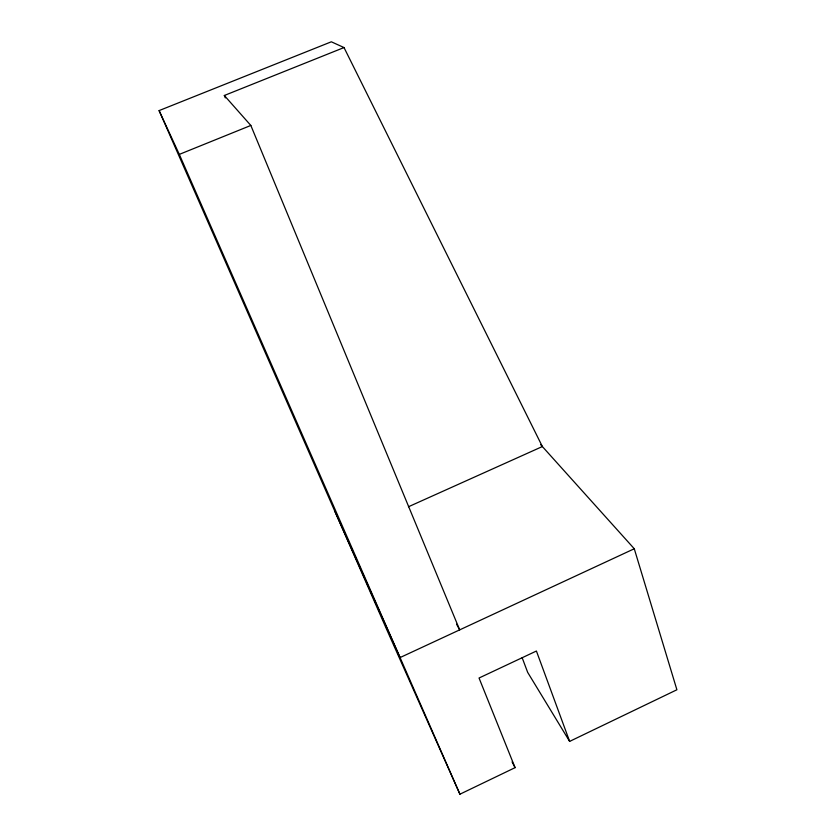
<?xml version="1.0" encoding="UTF-8"?>
<svg xmlns="http://www.w3.org/2000/svg" width="836" height="836" viewBox="0 0 836 836"><rect width="100%" height="100%" fill="white"/><g stroke="black" fill="none" stroke-linecap="round" stroke-linejoin="round"><path stroke-width="1.25" d="M408.47 506.752L542.376 446.549L344.014 47.558L331.328 41.8L159.101 110.592L386.765 629.654L459.925 794.2L515.08 767.657L479.038 678.017L536.409 651.025L569.63 741.396L676.899 689.773L634.273 548.761L540.693 444.679M634.273 548.761L400.068 657.566L459.925 794.2M159.101 110.592L179.312 154.388L250.831 125.452L459.685 629.874L456.56 624.178M225.312 97.906L224.32 95.492L344.014 47.558M224.32 95.492L250.831 125.452M569.63 741.396L527.673 672.374L522.166 657.733M512.081 761.909L515.08 767.657M334.546 510.608L400.068 657.566L179.312 154.388"/></g></svg>
